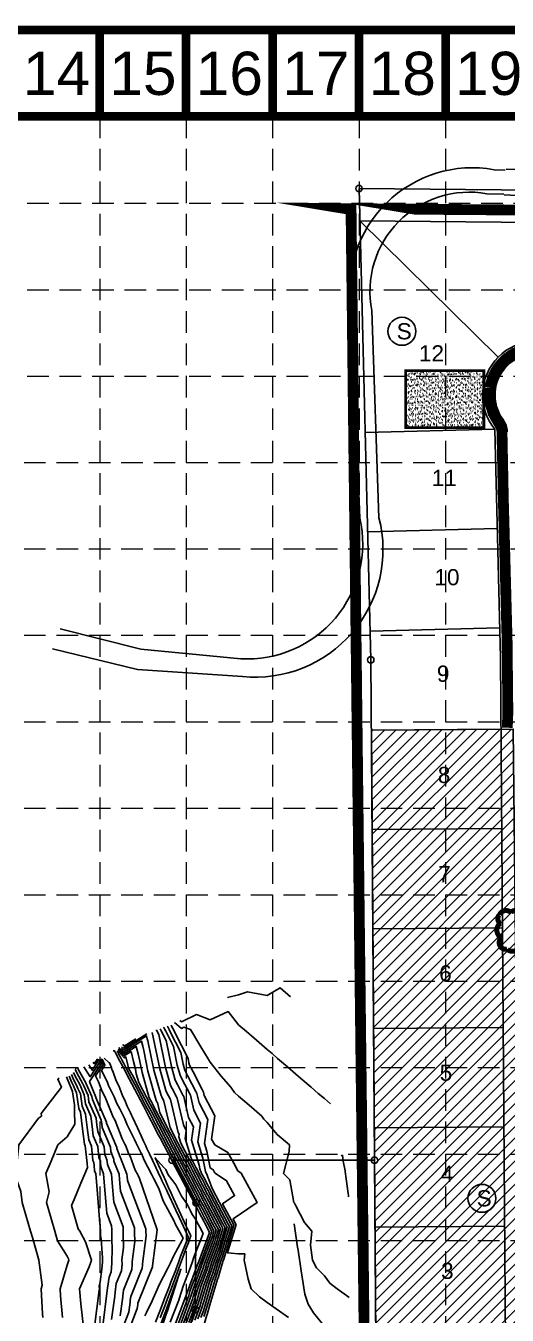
# Model space of a CAD drawing. Header units: feet. Extents: x 715 to 5843, y 11803 to 15011.
# Drawn here: x 1851 to 2297, y 13818 to 15011 of the extents above; entities that cross this region are included whole.
import ezdxf
from ezdxf.enums import TextEntityAlignment as Align

# ---------------------------------------------------------------- set-up
doc = ezdxf.new("R2010")
doc.units = ezdxf.units.FT
doc.header["$LTSCALE"] = 20
doc.header["$MEASUREMENT"] = 0
for name, pattern in [('DASHED', [1.1, 0.85, -0.25]), ('HIDDEN', [0.375, 0.25, -0.125]), ('PHANTOM', [2.5, 1.25, -0.25, 0.25, -0.25, 0.25, -0.25]), ('PROPERTY', [2.6, 2, -0.15, 0.1, -0.1, 0.1, -0.15])]:
    doc.linetypes.add(name, pattern=pattern)
for name, color, linetype in [('BASE', 7, 'CONTINUOUS'), ('BLOCKNO', 3, 'CONTINUOUS'), ('BOUNDARY', 6, 'PHANTOM'), ('CONTOURS', 1, 'CONTINUOUS'), ('CONTOURS-MIN', 1, 'CONTINUOUS'), ('EROSION BLANKET', 84, 'CONTINUOUS'), ('FUTLOTNUMBER', 1, 'CONTINUOUS'), ('GRID', 254, 'HIDDEN'), ('LEGEND', 7, 'CONTINUOUS'), ('LIMITS OF DISTURBANCE', 1, 'DASHED'), ('LL', 2, 'PROPERTY'), ('LOTNO', 2, 'CONTINUOUS'), ('PC', 7, 'CONTINUOUS'), ('PROPCURB', 3, 'CONTINUOUS'), ('PROPROW', 4, 'PHANTOM'), ('ROAD', 2, 'CONTINUOUS'), ('SCONTOUR', 3, 'CONTINUOUS'), ('SODDED LOT', 2, 'CONTINUOUS')]:
    doc.layers.add(name, color=color, linetype=linetype)
doc.styles.get("Standard").update_dxf_attribs({"font": 'ARIAL.TTF'})

msp = doc.modelspace()

# ---------------------------------------------------------------- hatches: boundary and pattern name
at = {"layer": 'BASE'}
h = msp.add_hatch(dxfattribs=at)
h.set_pattern_fill('AR-SAND', color=30, scale=2.109951751755241, style=0)
h.set_pattern_definition([(37.50000000000001, (3988.043803056651, 14480.89162761011), (-0.132912946292313, 4.06550518675295), [0, -3.207126662667967, 0, -3.58691797798391, 0, -3.428671596602268]), (7.499999999999999, (3988.043803056651, 14480.89162761011), (3.73414345949526, 5.954592034040652), [0, -1.730160436439298, 0, -2.890633899904681, 0, -1.107724669671502]), (327.5, (3985.44856240199, 14480.89162761011), (6.570689076416896, 0.01194032992359447), [0, -1.054975875877621, 0, -3.797913153159434, 0, -4.958386616624817]), (317.5, (3985.44856240199, 14480.89162761011), (6.342782095315347, 1.85185309570579), [0, -0.5274879379388103, 0, -2.489743067071185, 0, -2.848434864869576])])
h.paths.add_polyline_path([(2274.829602349449, 14639.13800899175), (2274.829602349449, 14691.88680278563), (2202.593250415204, 14691.88680278563), (2202.593250415204, 14639.13800899175)])
at = {"layer": 'SODDED LOT'}
h = msp.add_hatch(dxfattribs=at)
h.set_pattern_fill('ANSI31', color=256, scale=60, style=0)
h.set_pattern_definition([(45, (0, 0), (-5.303300858899106, 5.303300858899107), [])])
h.paths.add_polyline_path([(2310.016045337012, 13624.77469307207), (2302.108385268682, 14360.28947636358), (2170.877689987253, 14359.25300193796), (2176.286327649308, 13623.29682813518)])

# ---------------------------------------------------------------- linework, layer by layer
at = {"layer": 'BASE', "const_width": 7.999999999999829}
for points in [[(719.4546756610403, 11807.00815858408), (5839.454675660931, 11807.00815858408), (5839.454675660931, 15007.00815858401), (719.4546756610403, 15007.00815858401)], [(799.2799391231067, 11886.98720871671), (5759.678174787307, 11886.8484772601), (5759.574787228452, 14927.04643164136), (800.2879898951966, 14927.13852730703)]]:
    msp.add_lwpolyline(points, close=True, dxfattribs=at)
for points in [[(1919.454675661015, 14927.00815858401), (1919.454675661015, 15007.00815858401)], [(1999.454675661013, 14927.00815858401), (1999.454675661013, 15007.00815858401)], [(2079.454675661012, 14927.00815858401), (2079.454675661012, 15007.00815858401)], [(2159.45467566101, 14927.00815858401), (2159.45467566101, 15007.00815858401)], [(2239.454675661008, 14927.00815858401), (2239.454675661008, 15007.00815858401)]]:
    msp.add_lwpolyline(points, dxfattribs=at)
at = {"layer": 'BASE', "color": 30, "const_width": 2.637439689694052}
msp.add_lwpolyline([(2202.593250415204, 14639.13800899175), (2274.829602349449, 14639.13800899175), (2274.829602349449, 14691.88680278563), (2202.593250415204, 14691.88680278563)], close=True, dxfattribs=at)
at = {"layer": 'BOUNDARY', "color": 7, "linetype": 'Continuous'}
for p, q in [((2159.407843325054, 14860.39786620888), (4109.183067959902, 14842.23789932128)), ((1986.431575198767, 13961.40053198965), (2173.681510798633, 13961.24523277252)), ((2008.71375757198, 13921.86765012294), (1986.431575198767, 13961.40053198965)), ((2007.850455292529, 13823.11142343736), (2008.71375757198, 13921.86765012294)), ((1997.293087707463, 13789.5529015737), (2007.850455292529, 13823.11142343736))]:
    msp.add_line(p, q, dxfattribs=at)
msp.add_lwpolyline([(2173.681510798633, 13961.24523277252), (2170.245082065635, 14424.23247985127), (2159.407843325054, 14860.39786620888)], dxfattribs=at)
at = {"layer": 'CONTOURS', "color": 5}
for points, elevation in [([(2149.783810368046, 13927.38665437276), (2149.605326883329, 13928.29249982564), (2149.614140439365, 13928.6376190138), (2149.255098241899, 13930.43471025235), (2146.672829710305, 13950.84708221345), (2146.590963474306, 13951.42773800237), (2144.850833890718, 13960.31494329564), (2143.987015310403, 13965.89288966065), (2142.80026871275, 13965.2798645293)], 574), ([(2150.552268699366, 13778.77847104183), (2150.43471793671, 13778.92381717801), (2139.528422858954, 13792.40895171678), (2130.847377085944, 13803.14266736923), (2128.340465538311, 13806.2423487235), (2125.19094671452, 13810.13658455413), (2117.152508217671, 13820.07574573021), (2112.228905004329, 13827.99846707143), (2109.197550247346, 13837.19287949698), (2106.80024600757, 13852.95695881755), (2105.878428516454, 13859.01860247875), (2103.002780730574, 13877.92815056298), (2102.559306785561, 13880.84432546052), (2100.940518555575, 13891.48907619231), (2099.300218967417, 13902.27528029114)], 573)]:
    msp.add_lwpolyline(points, dxfattribs=dict(at, elevation=elevation))
at = {"layer": 'CONTOURS-MIN', "color": 5}
for points, elevation in [([(2095.916271271697, 14112.59778176101), (2086.366042372128, 14120.78058480325), (2074.443324406411, 14113.66396482679), (2056.268615297076, 14117.09594432718), (2048.001852556144, 14114.45644538331), (2037.869795680729, 14111.96614015577)], 576), ([(2007.446450504185, 13813.30622987576), (2012.031278118257, 13825.58902662677), (2013.744043206557, 13831.39385424661), (2018.254824491961, 13846.68159450442), (2022.090829088887, 13856.98527808798), (2024.975166848867, 13866.683158747), (2029.270402297396, 13878.23355342452), (2031.102226793552, 13884.34332173008), (2035.442909512761, 13898.821), (2033.54662399826, 13902.43586298554), (2021.165344572732, 13926.05362938078), (2020.002036154448, 13928.27123469732), (2019.336010342037, 13929.54087425236), (2017.830832949068, 13932.41018159727), (2016.690543669413, 13934.58552955862), (2015.573315397766, 13936.71688366888), (2014.886378878861, 13938.02736337139), (2013.188888472761, 13941.26569276744), (2010.784168115455, 13945.84979720186), (2007.182231378828, 13952.72202086087), (2005.840853213269, 13955.27908507625), (1994.403792354474, 13977.10231885317), (1992.601068524978, 13983.06253605898), (1992.937711223489, 13985.42779842677), (1992.081280756213, 13987.07355882147), (1985.028172453303, 14017.35467150285), (1984.602775675359, 14018.17790148009), (1981.715852544164, 14023.76468959606), (1980.610899266302, 14025.90300071864), (1974.982659989407, 14045.81629321346), (1968.145646135193, 14079.33164328206)], 568), ([(2010.23699786352, 13814.46107160998), (2013.728415052081, 13823.81461143959), (2015.675287840171, 13830.41286651252), (2020.802621061502, 13847.79019729923), (2023.81668132014, 13855.88610084211), (2027.08911764007, 13866.88886804062), (2030.505905246786, 13876.07701287221), (2032.580034570477, 13882.99495158855), (2037.494881670534, 13899.38766666667), (2035.951721950167, 13902.32937080946), (2021.935407741779, 13929.06602889775), (2021.160028993167, 13930.54412706005), (2020.716103501996, 13931.39037859052), (2019.712859181698, 13933.30285502713), (2018.422622361531, 13935.76426029199), (2017.158479061818, 13938.17588653363), (2016.381210691746, 13939.65869374266), (2014.460501041215, 13943.32286203501), (2013.133982557087, 13945.851596508), (2009.060191844649, 13953.62408196872), (2008.539306805477, 13954.61704318443), (2004.098058210252, 13963.09145873154), (1998.524246973276, 13981.51975323398), (1999.565106823854, 13988.83286783772), (1996.917123985838, 13993.92136649253), (1991.133904535479, 14018.75046485831), (1990.545686448552, 14019.88878744894), (1986.553788791162, 14027.61392780737), (1985.025912848168, 14030.57068099168), (1980.399722352101, 14046.93862129285), (1974.132526760851, 14077.66069655377), (1972.08450465141, 14081.67580870999), (1971.972395974729, 14081.89559584435)], 569), ([(2015.81809258219, 13816.77075507844), (2017.12268891973, 13820.26578106523), (2019.5377771074, 13828.45089104435), (2025.898214200582, 13850.00740288884), (2027.268385782645, 13853.68774635038), (2031.317019222477, 13867.30028662787), (2032.976911145568, 13871.76393176758), (2035.535650124327, 13880.29821130551), (2041.598825986079, 13900.521), (2040.761917853981, 13902.11638645731), (2023.486589921807, 13935.06973848827), (2023.500333941177, 13935.07906883523), (2023.491207338622, 13935.09593937439), (2023.471548043424, 13935.10892881663), (2021.543184766796, 13940.13311449935), (2020.326724913882, 13943.30249666435), (2019.770849324586, 13944.75078299658), (2018.77270239669, 13947.35136949662), (2017.445722254333, 13950.80870282861), (2014.99601101613, 13963.14153387526), (2010.370603869872, 13978.434187584), (2012.819898024586, 13995.64300665962), (2006.588810445088, 14007.61698183465), (2003.345368699831, 14021.54205156923), (2002.431507994939, 14023.31055938663), (1996.229661285157, 14035.31240422999), (1993.8559400119, 14039.90604153774), (1991.233847077488, 14049.18327745162), (1987.681643748991, 14066.59633827145), (1980.546832530884, 14080.58401307343), (1979.765713772114, 14082.11538297872), (1978.824265764971, 14083.96107562066), (1978.524783640824, 14084.54820517932)], 571), ([(2014.892663094399, 13805.19026421254), (2018.608639941524, 13817.92559681267), (2018.819825853555, 13818.49136587805), (2021.469021741013, 13827.46990331026), (2028.446010770122, 13851.11600568364), (2028.994238013897, 13852.58856910452), (2033.43097001368, 13867.5059959215), (2034.212414094959, 13869.60739121527), (2037.013457901252, 13878.94984116398), (2043.650798143851, 13901.08766666667), (2043.167015805888, 13902.00989428123), (2033.180855777585, 13921.05887836664), (2044.288681579973, 13928.59960323966), (2036.9126215924, 13942.23426171181), (2026.196641218328, 13949.31460751033), (2025.492021233254, 13950.58980389215), (2024.496243335591, 13952.39192758875), (2021.560380705877, 13954.13946751087), (2018.470783895233, 13969.69373973435), (2016.29378231817, 13976.89140475901), (2019.447293624952, 13999.04807607057), (2011.424653674713, 14014.4647895057), (2009.451100782007, 14022.93784492469), (2008.374418768132, 14025.02144535547), (2001.067597532154, 14039.1616424413), (1998.270953593766, 14044.57372181077), (1996.650909440182, 14050.30560553101), (1994.45620224306, 14061.06415913029), (1984.777996470621, 14080.03811525515), (1983.718427009147, 14082.11538297872), (1982.441374644529, 14084.6190221971), (1982.035134096034, 14085.41544981236)], 572), ([(2094.078172368203, 13815.6260212766), (2082.612139204944, 13823.85892999609), (2074.443324406411, 13829.77522036969), (2067.21161733527, 13834.98650916254), (2059.702017485909, 13842.27495744681), (2056.760545225808, 13851.10237232031), (2053.066711075247, 13868.92389361702), (2053.69225304271, 13874.65894196108), (2047.727848986666, 13874.78530332922), (2041.010819923846, 13875.30259848446), (2037.874438502674, 13875.54413903743), (2038.491265678177, 13877.60147102246), (2045.702770301624, 13901.65433333333), (2045.572113757794, 13901.90340210515), (2042.875121633362, 13907.048018245), (2065.07702921877, 13922.12013764408), (2050.334035846177, 13949.37258404924), (2047.35562258948, 13951.34050439363), (2043.435255538879, 13958.4354463258), (2037.894943111747, 13968.46210822995), (2026.038310526594, 13975.51963829787), (2022.974686458251, 13980.67242688156), (2026.074689225317, 14002.45314548153), (2016.260496904338, 14021.31259717676), (2015.556832864183, 14024.33363828015), (2014.317329541325, 14026.73233132432), (2005.905533779152, 14043.01088065261), (2002.685967175633, 14049.2414020838), (2002.067971802876, 14051.4279336104), (2001.23076073713, 14055.53197998913), (1989.009160410358, 14079.49221743687), (1987.671140246181, 14082.11538297872), (1986.058483524088, 14085.27696877354), (1985.545484551243, 14086.2826944454)], 573), ([(2150.265042074828, 13834.32374283754), (2147.703418854828, 13836.16305464169), (2139.191326392521, 13842.27495744681), (2132.505576202233, 13847.49490328109), (2127.326268106945, 13854.34641753594), (2120.128374464632, 13861.66952406754), (2116.306625285325, 13868.92389361702), (2114.497245251639, 13882.64314821984), (2115.631964364655, 13895.57282978723), (2108.997667516299, 13903.74935602522), (2100.884796256678, 13919.03835993066), (2099.579764628516, 13921.64174776921), (2099.232731816782, 13922.22176595745), (2095.348080430291, 13943.29054427996), (2089.619560720938, 13948.87070212766), (2094.776512468003, 13969.36342786769), (2095.098145417547, 13975.51963829787), (2083.793914606214, 13984.94359483098), (2074.443324406411, 13996.16113653237), (2071.450381754831, 13999.1521486755), (2069.435712954366, 14002.16857446809), (2057.892161609462, 14012.13648458134), (2048.001852556144, 14020.6768123098), (2044.284755496575, 14023.88654285675), (2040.799532717178, 14028.8175106383), (2031.73083037485, 14039.06775939849), (2021.560380705877, 14051.96095648072), (2020.139891325756, 14054.33625374238), (2019.69511542817, 14055.0799938832), (2013.016318091531, 14066.24806683533), (2003.52725142334, 14082.11538297872), (1997.431461781108, 14084.44608059082), (1995.11890885561, 14083.31994659864), (1988.823459985406, 14088.64999219421)], 574), ([(2001.865355785516, 13810.9965464073), (2008.637004250607, 13829.13785700113), (2009.881553939329, 13833.35582971479), (2013.159231352881, 13844.46438891481), (2018.639124626383, 13859.18363257971), (2020.74726526646, 13866.27174015975), (2026.799396398614, 13882.54663452914), (2028.146611239702, 13887.04006201313), (2031.338965197216, 13897.68766666667), (2028.736428094447, 13902.6488473377), (2019.625218234637, 13920.02883034683), (2017.686050477008, 13923.72544997185), (2016.575824022118, 13925.84186557604), (2014.066780483809, 13930.62483473756), (2013.226386285177, 13932.22806809188), (2012.402988069661, 13933.79887793939), (2011.896715253091, 13934.76470262885), (2010.645663335852, 13937.15135423231), (2006.084539232191, 13945.84619858958), (2003.426310447185, 13950.91789864517), (2000.443946028854, 13956.6031688599), (1988.797442382136, 13978.82604367923), (1986.478855849236, 13983.24598022241), (1986.095109253772, 13983.97751884586), (1984.484937083329, 13987.04700049597), (1975.015260642919, 14005.12403909644), (1972.816708288952, 14014.56308479193), (1972.716954128973, 14014.7561295424), (1972.039980050169, 14016.06621317345), (1971.780872102569, 14016.56764017258), (1964.14853526402, 14043.57163705469), (1960.199610240718, 14062.92944550333), (1959.237566627342, 14066.68299803344), (1958.105825318558, 14071.46082461477), (1942.235965155076, 14061.46512792317), (1939.340914332841, 14064.62661966346)], 566), ([(2004.655903144851, 13812.15138814153), (2010.334141184432, 13827.36344181395), (2011.812798572943, 13832.3748419807), (2015.707027922421, 13845.57299170962), (2020.364976857635, 13858.08445533384), (2022.861216057664, 13866.47744945337), (2028.034899348005, 13880.39009397683), (2029.624419016627, 13885.6916918716), (2033.390937354988, 13898.25433333333), (2031.141526046354, 13902.54235516162), (2020.395281403685, 13923.0412298638), (2018.844043315728, 13925.99834233459), (2017.955917182077, 13927.6913699142), (2015.948806716439, 13931.51750816742), (2014.958464977295, 13933.40679882525), (2013.988151733713, 13935.25788080414), (2013.391547065976, 13936.39603300012), (2011.917275904306, 13939.20852349988), (2008.434353673823, 13945.84799789572), (2005.304270913007, 13951.81995975302), (2003.142399621062, 13955.94112696808), (1989.436171020853, 13982.09419501897), (1988.641004149436, 13983.61002678243), (1988.509396993351, 13983.86091035752), (1987.957183155719, 13984.91359917718), (1984.709526498697, 13991.11317897481), (1978.922440371128, 14015.95887814739), (1978.659864902166, 14016.46701551124), (1976.877916297167, 14019.91545138476), (1976.195885684435, 14021.23532044561), (1969.565597626713, 14044.69396513407), (1964.062353770952, 14071.6711145551), (1963.538645104319, 14073.71443978833), (1962.922557929522, 14076.31535013534), (1942.235965155076, 14063.28581459905), (1939.596164471102, 14066.16856470289)], 567), ([(1952.785765800897, 14073.57202327553), (1942.235965155076, 14066.92718795082), (1940.816431550107, 14068.4773658381)], 569), ([(1962.957417030722, 14078.15799295948), (1942.235965155076, 14065.10650127494), (1941.441114973171, 14065.97450409739)], 568), ([(1923.720566246684, 14055.80560204741), (1928.177161538462, 14051.4950375), (1928.646087848284, 14051.4725616646), (1930.32592774869, 14046.95046910995), (1930.74689500414, 14045.09977343721), (1931.516040298599, 14043.6590062759), (1934.787260514132, 14034.61187895819), (1937.06490517583, 14030.13974465971), (1941.02889100895, 14020.25137891199), (1942.696042062264, 14016.88696939882), (1944.989223953317, 14011.31377327698), (1948.07523125826, 14005.01744027948), (1948.982486537449, 14002.87403438424), (1949.676984628749, 14001.2332709329), (1954.54633552819, 13991.24519165254), (1957.751322015175, 13983.87394245104), (1959.053369261926, 13981.18439657827), (1960.093420268082, 13978.80339547603), (1961.545706104207, 13975.7976511026), (1962.13154039418, 13974.46247952828), (1963.14606650008, 13972.15027889204), (1965.604361757627, 13967.0488575932), (1968.181138279994, 13961.21275396673), (1973.655105947171, 13949.81254163778), (1974.239222729565, 13948.50303391106), (1975.961395895988, 13944.91416468853), (1977.050076290956, 13942.47998511925), (1980.355260174521, 13935.58491912862), (1981.152254351274, 13933.81080601293), (1982.113701279544, 13931.67062023085), (1990.024458063956, 13915.14327504727), (1992.99184536393, 13908.59163982876), (1995.062466815946, 13904.01995603496), (2000.481215712874, 13892.66399716435), (2001.446713235294, 13890.54066176471), (2001.223047316149, 13889.92381146324), (2001.192573411735, 13889.83976720117), (2001.177103979622, 13889.79710391166), (2000.632455295628, 13888.38432478912), (2000.0198861485, 13886.69527292318), (1994.383810505655, 13872.09131468389), (1992.790885678817, 13867.7084884834), (1992.394587199048, 13866.61809970228), (1990.545299278288, 13861.84698611873), (1989.83640717711, 13859.8978974881), (1985.378708877079, 13848.41779725442), (1984.686376097852, 13846.51743777921), (1984.010969981244, 13844.66353969462), (1979.194397693839, 13832.3147110596), (1978.496518997645, 13830.40262304648), (1975.070281909422, 13821.64717634217), (1971.057335838201, 13811.3924465762)], 561), ([(1987.912618988842, 13805.22233773616), (2000.151319581484, 13838.00993293703), (2000.225330771259, 13838.26076838523), (2000.420248505179, 13838.92137494079), (2010.009863470121, 13864.67951880903), (2010.177511310443, 13865.24319369162), (2020.621881651659, 13893.3293372907), (2020.757572355078, 13893.78191272075), (2021.079104408353, 13894.85433333333), (2016.710938334913, 13903.18130821809), (2015.7749023894, 13904.96683276195), (2011.89608628341, 13912.36098815818), (2009.67535822232, 13916.59434388523), (2004.656649320661, 13926.16146758827), (2004.565992824587, 13926.33441442503), (2004.4771697494, 13926.50386361567), (2004.422556188666, 13926.60805077249), (2004.287600493579, 13926.86550789449), (1994.335467024032, 13945.83720205888), (1994.036508118078, 13946.40759310592), (1986.951678067818, 13959.91337831902), (1985.603799188551, 13962.48528698055), (1975.668114348237, 13981.42574742232), (1974.023670555876, 13984.56056128755), (1967.12370672138, 13997.71400708996), (1965.273343443729, 14001.24623848197), (1959.857746375898, 14011.57012746841), (1949.141786608323, 14031.99823126525), (1946.793466107887, 14036.4854152375), (1944.295496140316, 14041.24745237115), (1943.543029140086, 14042.68574095746), (1941.984274487387, 14045.65731395297), (1940.745009009067, 14048.02671648543), (1936.696268592504, 14055.74523730158), (1936.229698511699, 14056.63832270196), (1935.362863682512, 14058.29757511084), (1934.635247037299, 14059.68472972556), (1933.834117750441, 14061.21876760204), (1933.178614457831, 14062.46845783132), (1932.050957312737, 14062.59189762182)], 561), ([(1990.703166348177, 13806.37717947039), (2001.848456515309, 13836.23551774985), (2002.156575404873, 13837.27978065114), (2002.968045074719, 13840.02997773559), (2011.735715701373, 13863.58034156317), (2012.291462101647, 13865.44890298524), (2021.85738460105, 13891.17279673839), (2022.235380132003, 13892.43354257922), (2023.131076566125, 13895.421), (2019.11603628682, 13903.07481604201), (2016.544965558448, 13907.97923227893), (2013.05407912213, 13914.63388052092), (2011.055451382279, 13918.44384822339), (2006.53867555329, 13927.05414101812), (2006.298071516705, 13927.5131451584), (2006.062333413452, 13927.96286648041), (2005.917388001551, 13928.23938114377), (2005.559213062034, 13928.92267716205), (1996.685281465664, 13945.83900136502), (1995.914468583899, 13947.30965421377), (1989.650131660025, 13959.2513364272), (1986.242527827268, 13965.75343832029), (1977.830262648437, 13981.78979398234), (1976.437958295455, 13984.44395279921), (1970.59595279377, 13995.58060577116), (1966.140070253045, 14004.08661557991), (1961.958842415447, 14012.057395437), (1953.685355904991, 14027.82935099331), (1948.254156925784, 14038.20731643926), (1946.771875636028, 14041.03308241562), (1945.043039599997, 14044.33763283109), (1944.235667984914, 14045.87678697864), (1941.400486439505, 14051.29748694262), (1939.92871299187, 14054.10327660149), (1938.873860433746, 14056.12242325913), (1936.914062807071, 14059.87377106321), (1936.858299701804, 14059.98007985825), (1936.238197219809, 14061.16747958297), (1935.592853168215, 14062.23408435588)], 562), ([(1993.493713707511, 13807.53202120462), (2003.545593449133, 13834.46110256267), (2004.087820038487, 13836.29879291706), (2005.51584164426, 13841.1385805304), (2013.461567932625, 13862.4811643173), (2014.40541289285, 13865.65461227887), (2023.092887550441, 13889.01625618608), (2023.713187908928, 13891.0851724377), (2025.183048723898, 13895.98766666667), (2021.521134238726, 13902.96832386593), (2017.315028727495, 13910.9916317959), (2014.212071960849, 13916.90677288365), (2012.435544542239, 13920.29335256156), (2008.42070178592, 13927.94681444798), (2008.030150208823, 13928.69187589177), (2007.647497077504, 13929.42186934516), (2007.412219814436, 13929.87071151504), (2006.830825630488, 13930.97984642962), (1999.035095907295, 13945.84080067116), (1997.792429049721, 13948.21171532162), (1992.348585252232, 13958.58929453537), (1986.881256465985, 13969.02158966003), (1979.992410948637, 13982.15384054236), (1978.852246035034, 13984.32734431087), (1974.06819886616, 13993.44720445236), (1967.006797062362, 14006.92699267786), (1964.059938454996, 14012.54466340559), (1958.228925201658, 14023.66047072137), (1949.714847743681, 14039.92921764103), (1949.248255131741, 14040.8187124601), (1946.543050059906, 14045.98952470472), (1946.48706148244, 14046.09626000431), (1945.932463075587, 14047.15661946134), (1945.763103007563, 14048.00020374631), (1943.655627485666, 14056.89724805306), (1942.235965155076, 14056.00306789553), (1937.354896839055, 14061.33335676175), (1936.388735537199, 14062.93019840523)], 563), ([(1996.284261066846, 13808.68686293884), (2005.242730382958, 13832.68668737549), (2006.019064672101, 13835.31780518297), (2008.0636382138, 13842.2471833252), (2015.187420163878, 13861.38198707144), (2016.519363684054, 13865.86032157249), (2024.328390499832, 13886.85971563377), (2025.190995685853, 13889.73680229617), (2027.235020881671, 13896.55433333333), (2023.926232190633, 13902.86183168986), (2018.085091896543, 13914.00403131288), (2015.370064799569, 13919.17966524639), (2013.815637702199, 13922.14285689971), (2010.302728018549, 13928.83948787784), (2009.762228900941, 13929.87060662514), (2009.232660741557, 13930.88087220991), (2008.907051627321, 13931.50204188631), (2008.102438198943, 13933.03701569718), (2001.384910348927, 13945.8425999773), (1999.670389515542, 13949.11377642947), (1995.04703884444, 13957.92725264355), (1987.519985104702, 13972.28974099976), (1982.154559248837, 13982.51788710237), (1981.266533774613, 13984.21073582253), (1977.54044493855, 13991.31380313357), (1967.873523871678, 14009.7673697758), (1966.161034494545, 14013.03193137419), (1962.772494498325, 14019.49159044943), (1955.626728931364, 14033.14575933971), (1953.314410538632, 14041.32698089591), (1952.47412318025, 14045.44610739981), (1950.635409673388, 14052.62011452367), (1948.47236009663, 14061.75177357363), (1942.235965155076, 14057.82375457141), (1937.695230356735, 14062.78238792235), (1936.796434855401, 14064.26788944549)], 564), ([(1897.276587817798, 14046.01163954873), (1897.110855241265, 14044.87992678868), (1898.25005729269, 14042.0177820039), (1903.902291085698, 14032.09551972297), (1904.473045874587, 14030.65356666667), (1908.680215514044, 14021.06876095144), (1909.520490372165, 14015.35872751831), (1916.08405410802, 14000.1609014843), (1916.90187247064, 13993.740664324), (1917.661674871593, 13987.77587821495), (1923.507744495851, 13973.77518621357), (1924.280161202174, 13966.50657972275), (1926.215756800027, 13961.78107802921), (1926.367045213424, 13960.24238464288), (1926.643715492959, 13957.42848290543), (1930.27336307159, 13948.46624201189), (1930.930643269341, 13940.43843130914), (1932.402744311845, 13922.45865868705), (1941.069085480064, 13899.61797465017), (1941.125285089161, 13897.31529826308), (1941.22771037204, 13893.11860928041), (1941.53304907872, 13880.60791318774), (1940.051739820239, 13869.16592560896), (1940.225131536004, 13865.26567924411), (1939.67276736162, 13859.05705935129), (1934.844839124757, 13847.05780050186), (1933.806941674783, 13839.18199128841), (1933.327582764569, 13835.54450347908), (1930.487451494429, 13813.99292145588)], 566), ([(1917.916985495992, 14054.72603046293), (1918.455482478719, 14053.58095360538), (1912.552293921379, 14044.53692235981), (1909.272740618976, 14049.54986433903)], 566), ([(1919.708894767415, 14055.11185687351), (1921.415006092927, 14051.48392829095), (1910.048703034879, 14034.07008507637), (1910.406475815765, 14033.35426601909), (1915.882949780836, 14019.57007511372), (1915.965752105088, 14019.4051272836), (1917.448371428568, 14015.62993571429), (1925.714097898727, 13996.49077930572), (1925.776464028987, 13996.00117750007), (1925.834405911531, 13995.54630800281), (1935.173862554528, 13973.17933936865), (1935.292082336353, 13972.06686592461), (1938.494081697006, 13964.24960625618), (1938.520945747151, 13963.97638284561), (1938.570073661816, 13963.47672265564), (1944.70699551779, 13948.32357876863), (1944.853158508942, 13946.53839061184), (1945.180517666249, 13942.54013027224), (1962.178962665892, 13897.73966559874), (1962.197810589015, 13896.96740635673), (1962.232161430394, 13895.5599433407), (1962.334564286262, 13891.36417326386), (1958.967716603039, 13865.35783518792), (1959.034834306076, 13863.8480999844), (1958.821021238587, 13861.44482307811), (1948.204588609814, 13835.05890412481), (1947.756225064399, 13831.65661641128), (1947.549145780685, 13830.08525025114), (1946.322231382008, 13820.7751361108), (1935.654767255445, 13793.0714206598)], 564), ([(1916.736678972695, 14055.1377720214), (1916.975720671615, 14054.62946626259), (1914.355263608612, 14050.61477228403), (1913.384722741157, 14052.09828683872)], 567), ([(1920.739473648808, 14055.01850086441), (1922.894767900031, 14050.43541563374), (1915.594723267405, 14039.25131891885), (1918.337647920867, 14033.76337281303), (1921.81329308798, 14025.01523362559), (1924.485115931605, 14019.69278181637), (1930.586256814678, 14004.15745507391), (1931.742676716114, 14001.87358455833), (1933.694855885502, 13998.01812994314), (1940.188199267951, 13981.18559831674), (1942.840087809879, 13976.00481756388), (1943.515973679042, 13974.68439385575), (1945.821737934148, 13968.53712085606), (1946.503527617248, 13967.21130700849), (1947.643418987511, 13964.99466483732), (1952.34462962744, 13952.21070033985), (1954.36137957962, 13948.33069795382), (1955.050788706761, 13947.00435154417), (1956.420548505627, 13944.3690861846), (1972.325514285716, 13897.87684047619), (1972.733901258805, 13896.80051107304), (1972.734073338942, 13896.79346040356), (1972.734386959571, 13896.78061037084), (1972.735321890033, 13896.74230330192), (1968.425704994439, 13863.4537899774), (1968.439685691113, 13863.13931035454), (1968.395148177071, 13862.63870494152), (1954.884463352342, 13829.05945593629), (1954.730866759207, 13827.89392897272), (1954.659927288743, 13827.35562363716), (1954.239621325798, 13824.16624343827), (1941.347233759245, 13790.68433692419)], 563), ([(1921.770052530201, 14054.92514485532), (1924.374529707135, 14049.38690297653), (1921.140743499931, 14044.43255276133), (1926.26882002597, 14034.17247960696), (1927.743636395124, 14030.46039213746), (1933.004479758121, 14019.98043634913), (1935.469715245559, 14013.70321057637), (1938.011250626272, 14008.68380740535), (1942.301675256917, 14000.21043687526), (1944.739160909462, 13993.89180378922), (1951.543836429735, 13980.59805806518), (1953.278141607226, 13977.20988592254), (1954.052631638104, 13975.145060065), (1955.934360945131, 13971.48583371634), (1959.080444042927, 13965.36793454587), (1960.544516644871, 13961.38669362763), (1967.272587196344, 13948.44263491333), (1969.572521921129, 13944.01781655137), (1974.142171497857, 13935.22631949848), (1978.062856211555, 13923.76565749047), (1988.453003735501, 13904.86976286613), (1989.201580277869, 13902.45988472945), (1996.616504854369, 13889.27290291262), (1995.659130174152, 13887.4550845414), (1987.824765736754, 13872.57955890297), (1984.985068705027, 13866.36946162233), (1982.762559644966, 13862.05987761152), (1978.413750762948, 13853.62726531725), (1974.770567137041, 13846.56290450775), (1966.745208082044, 13828.50065609925), (1964.658311027324, 13824.3186229323), (1962.719541894263, 13820.43343041685), (1961.132492849636, 13817.25306666714)], 562), ([(1881.823194786214, 14037.31269920606), (1880.580235681853, 14036.22190233096), (1884.060448721503, 14028.8175106383), (1865.244656684885, 14004.51998750672), (1865.555205637189, 14002.16857446809), (1862.911549604274, 14000.08645336623), (1844.675449547204, 13975.51963829787), (1842.596780477173, 13955.04547601045), (1840.641581580085, 13948.87070212766), (1846.525920869141, 13932.35650894113), (1847.664172293966, 13922.22176595745), (1851.129654946817, 13910.34742853521), (1855.44156843245, 13895.57282978723), (1857.139374529934, 13889.75536523797), (1862.911549604274, 13869.97723867987), (1863.149094113051, 13869.16330194073), (1863.300058733427, 13868.92389361702), (1866.270926832163, 13845.66069292419), (1865.253680387226, 13842.27495744681), (1866.419204822139, 13819.16119815848), (1866.777374834644, 13815.6260212766)], 571), ([(1891.290404162471, 14038.93949046311), (1893.63504094273, 14033.04879712698), (1895.284168521964, 14030.15382197642), (1896.780471617162, 14026.37356666667), (1897.989658140616, 14023.61878877702), (1900.110828147025, 14009.20451523676), (1901.638988421959, 14005.66608475217), (1903.589985133121, 13990.3498945599), (1905.402578311687, 13976.12023353316), (1906.008567407835, 13974.66895648094), (1907.762279500907, 13958.16615041996), (1907.798269454557, 13958.07828568876), (1908.128114598539, 13954.72356386862), (1908.087572306865, 13954.62644934784), (1905.617614320506, 13948.70994151683), (1901.983641648317, 13940.00516682373), (1895.72513775008, 13925.01362140928), (1893.390139886656, 13919.42039544324), (1899.648678217226, 13897.64819574875), (1901.027389219897, 13895.57282978723), (1906.19628229585, 13885.89930956966), (1911.83656366591, 13868.92389361702), (1909.606178030172, 13862.68702376013), (1900.767201601661, 13842.27495744681), (1902.159485250425, 13828.53296678232), (1904.355510649794, 13806.85795784008)], 569), ([(1893.325488026354, 14040.68112383957), (1895.17337972605, 14036.03845875262), (1898.156876043209, 14030.8010545586), (1899.344663036304, 14027.80023333333), (1901.553177265092, 14022.76877950182), (1903.247382222072, 14011.25591933061), (1906.454010317313, 14003.83102366288), (1908.027280912294, 13991.48015114793), (1909.488943831656, 13980.00544842709), (1911.841626437174, 13974.37103305848), (1913.268240067996, 13960.94629352089), (1913.937431903047, 13959.31254980224), (1914.213144679696, 13956.50838644016), (1914.717357324103, 13951.38024315523), (1915.839730625391, 13948.60890525514), (1917.00812802974, 13934.33847200643), (1919.624970957442, 13902.37718710187), (1919.959208294237, 13901.49628370159), (1920.052759589308, 13897.66319016942), (1920.070523357665, 13896.93535218978), (1920.139003107379, 13891.83694533616), (1920.695302690503, 13888.27300547716), (1921.938374592696, 13871.03824875659), (1922.20493449141, 13867.34248908437), (1921.403512103251, 13860.51250773123), (1920.034479531695, 13848.84516841836), (1918.849429435943, 13844.86751393821), (1919.182268852459, 13841.58235278689), (1919.106019748453, 13841.00375670703), (1914.652671606851, 13807.21070680096)], 568), ([(1895.360571890238, 14042.42275721603), (1896.71171850937, 14039.02812037826), (1901.029583564453, 14031.44828714078), (1901.908854455445, 14029.2269), (1905.116696389568, 14021.91877022663), (1906.383936297118, 14013.30732342446), (1911.269032212666, 14001.99596257359), (1912.464576691467, 13992.61040773597), (1913.575309351625, 13983.89066332102), (1917.674685466513, 13974.07310963603), (1918.774200635085, 13963.72643662182), (1920.076594351537, 13960.54681391573), (1920.29009494656, 13958.37538554152), (1920.680536408531, 13954.40436303033), (1923.05654684849, 13948.53757363351), (1923.96938564954, 13937.38845165778), (1926.013857634644, 13912.41792289446), (1930.514146887151, 13900.55712917588), (1930.589022339235, 13897.48924421625), (1930.725484842863, 13891.89794225027), (1931.132291474949, 13875.22978314968), (1930.59375142884, 13871.06997081949), (1930.820280150967, 13865.97446887397), (1930.098640423136, 13857.86317748788), (1928.164964382228, 13853.05724869038), (1926.832299979975, 13842.94467872697), (1926.216801256511, 13838.27413009306), (1922.57006155064, 13810.60181412842)], 567), ([(1976.457561347124, 13804.96035612205), (1981.022285254713, 13818.92492420863), (1982.238466085494, 13822.03365724473), (1986.239786199768, 13834.47320489065), (1989.320481456789, 13844.05065791561), (1992.528954274977, 13854.02535360419), (1992.701302537218, 13854.45924849409), (1994.568007999998, 13860.364488), (1992.380331982032, 13854.3495042711), (1992.320692998382, 13854.19591345718), (1988.737637155601, 13844.36091166998), (1985.2421825058, 13834.76636326318), (1984.976930274241, 13834.08630405155), (1980.240797187712, 13821.109975425), (1979.960062667105, 13820.39258311678), (1979.631255155389, 13819.55234451954), (1974.505459310254, 13805.54697684295)], 559)]:
    msp.add_lwpolyline(points, dxfattribs=dict(at, elevation=elevation))
at = {"layer": 'EROSION BLANKET', "const_width": 10}
msp.add_lwpolyline([(2296.5948852999, 14361.45913653323), (2297.155169414153, 14375.32075934726), (2296.45787244829, 14441.33218961766), (2295.057165424712, 14494.95845878914), (2292.957426021789, 14572.31432296444), (2291.694606080673, 14635.96680655554), (2290.854183171349, 14639.88726355113), (2288.472987102966, 14643.80772392999), (2283.52424678847, 14652.36542393195), (2280.553212383758, 14662.41225937248), (2280.625297284355, 14675.91724509743, -0.5672006164534196), (2349.1196404362, 14704.62060328277, 0.1037156623767258), (2358.754199398612, 14702.10559658176), (2447.842824819518, 14701.34316689693)], format="xyb", dxfattribs=at)
at = {"layer": 'GRID', "color": 252, "linetype": 'HIDDEN', "lineweight": 0, "ltscale": 4}
for p, q in [((1919.454675661015, 14927.00815858401), (1919.454675661015, 12126.65482714469)), ((1999.454675661013, 14927.00815858401), (1999.454675661013, 12126.65482714469)), ((2079.454675661012, 14927.00815858401), (2079.454675661011, 12126.65482714469)), ((2159.45467566101, 14927.00815858401), (2159.45467566101, 12126.65482714469)), ((2239.454675661008, 14927.00815858401), (2239.454675661008, 12126.65482714469)), ((802.4002784230856, 14846.74527794186), (5762.40027842298, 14846.74527794186)), ((802.4002784230856, 14766.74527794186), (5762.40027842298, 14766.74527794186)), ((802.4002784230856, 14686.74527794186), (5762.40027842298, 14686.74527794186)), ((799.4546756610386, 14607.00815858402), (5759.454675660932, 14607.00815858402)), ((799.4546756610386, 14527.00815858402), (5759.454675660932, 14527.00815858402)), ((799.4546756610386, 14447.00815858402), (5759.454675660932, 14447.00815858402)), ((799.4546756610386, 14367.00815858402), (5759.454675660932, 14367.00815858402)), ((799.4546756610386, 14287.00815858402), (5759.454675660932, 14287.00815858402)), ((799.4546756610386, 14207.00815858403), (5759.454675660932, 14207.00815858403)), ((799.4546756610386, 14127.00815858403), (5759.454675660932, 14127.00815858403)), ((799.4546756610386, 14047.00815858403), (5759.454675660932, 14047.00815858403)), ((799.4546756610386, 13967.00815858403), (5759.454675660932, 13967.00815858403)), ((799.4546756610386, 13887.00815858403), (5759.454675660932, 13887.00815858403))]:
    msp.add_line(p, q, dxfattribs=at)
at = {"layer": 'LEGEND', "color": 170, "ltscale": 100, "const_width": 4.651067647175674}
msp.add_lwpolyline([(2291.104180325132, 14167.04660917778, 0.5205670505517462), (2291.104180325132, 14167.04660917778, 0.7651954600696135), (2296.521777552976, 14156.58776114687, 0.4178788784126488), (2306.051163230961, 14156.63278956214, 0.6649002420699669), (2307.747359939352, 14168.67604116918, 0.744833174426672), (2308.728972172574, 14182.24841076244, 0.9756416855879776), (2299.905902220758, 14190.59424515305, 0.5205670505517462), (2289.418855326914, 14188.36943143684, 0.5205670505517462), (2290.208800723085, 14180.66560723772, 0.5402640007904789), (2291.104180325132, 14167.04660917778)], format="xyb", close=True, dxfattribs=at)
at = {"layer": 'LIMITS OF DISTURBANCE', "ltscale": 6, "const_width": 10}
msp.add_lwpolyline([(2147.083199591056, 14841.79638349936), (4325.796401548665, 14824.59676967892), (4322.547261144617, 14276.01355089746, 0.2288230158700783), (4530.433293695969, 13838.95596919749, -0.1810008629272708), (4660.460709187348, 13495.45515232142), (4695.225881320133, 12495.4457747586, -0.2788495123888431), (4681.888813530095, 12465.44696727583), (4515.121086810279, 12446.45589125871, 0.03318738711546079), (4191.305204227072, 12362.92848196223, -0.03038759993857386), (3906.77275659467, 12323.04850509179), (2834.184374769102, 12313.74897621649), (2788.122896282526, 12341.3763227813), (2766.936106288689, 12383.06476756865), (2741.205965939269, 12424.44253592739), (2621.625628149137, 12595.67654025486), (2453.199385386484, 12924.80951399171), (2440.440875403991, 13153.42072410656), (2304.853241283388, 13448.83082128187), (2166.249326503021, 13622.50732959285), (2152.050523984013, 14840.97474547093)], format="xyb", close=True, dxfattribs=at)
at = {"layer": 'LL', "color": 7, "linetype": 'Continuous'}
for p, q in [((2160.153447017023, 14830.38962055131), (2288.152965730503, 14704.36239345849)), ((2284.976879157583, 14637.75194262951), (2165.013903308596, 14634.77126729403)), ((2287.262077434606, 14545.77977026528), (2167.299101585619, 14542.7990949298)), ((2289.547261858474, 14453.80815544773), (2169.584286009487, 14450.82748011225)), ((2290.723877384359, 14360.17010781169), (2170.727182677123, 14359.27945673618)), ((2291.40670987558, 14268.17264186947), (2171.410015168344, 14267.28199079397)), ((2292.089542366802, 14176.17517592726), (2172.092847659565, 14175.28452485175)), ((2292.772374858023, 14084.17770998504), (2172.775680150786, 14083.28705890954)), ((2293.455207349244, 13992.18024404283), (2173.458512642007, 13991.28959296732)), ((2176.189842606898, 13623.29972919846), (2173.681510798633, 13961.24523277252)), ((2294.138039840465, 13900.18277810061), (2174.141345133229, 13899.29212702511))]:
    msp.add_line(p, q, dxfattribs=at)
at = {"layer": 'LOTNO', "color": 7}
for centre in [(2199.100375527357, 14728.30579724887), (2273.110776771785, 13926.01663112457)]:
    msp.add_circle(centre, 12.93865437529371, dxfattribs=at)
at = {"layer": 'PC', "color": 7}
for centre in [(2159.407843325054, 14860.39786620888), (2170.245082065635, 14424.23247985127), (1986.431575198767, 13961.40053198965), (2173.681510798633, 13961.24523277252), (2008.71375757198, 13921.86765012294), (2007.850455292529, 13823.11142343736)]:
    msp.add_circle(centre, 3, dxfattribs=at)
at = {"layer": 'PROPCURB', "color": 7}
for centre, radius, start, end in [((2323.781733674693, 14669.28261445721), 38.50000000000035, 54.73308362330727, 216.1565999796976), ((2276.548397932044, 14634.76795098467), 20, 1.423314023733983, 36.15659997970037)]:
    msp.add_arc(centre, radius, start, end, dxfattribs=at)
at = {"layer": 'PROPROW', "color": 7, "linetype": 'Continuous'}
for p, q in [((2160.153447017023, 14830.38962055131), (3000.850030850037, 14822.55947585974)), ((2290.234019292831, 14426.16828990067), (2284.976879157583, 14637.75194262951)), ((2295.912254462537, 13661.14428569411), (2290.234019292831, 14426.16828990067))]:
    msp.add_line(p, q, dxfattribs=at)
msp.add_arc((2323.781733674693, 14669.28261445721), 50.00000000000035, 51.7942883164794, 219.0953952865302, dxfattribs=at)
at = {"layer": 'ROAD', "color": 7}
for p, q in [((2293.453065704715, 14855.27297136709), (2277.694192059025, 14855.6056275633)), ((2353.491, 14851.223), (2293.625, 14854.5995)), ((2171.19386713559, 14747.5376928014), (2177.863150432172, 14555.7938373345)), ((1954.403001145023, 14415.50338971577), (1875.915457924182, 14434.40908687713)), ((2051.478549325878, 14408.92845447761), (1954.403001145023, 14415.50338971577))]:
    msp.add_line(p, q, dxfattribs=at)
msp.add_lwpolyline([(1882.801835052828, 14452.94810548767), (1957.502785150143, 14434.33072155333), (2050.041231301796, 14425.33857031808, 0.4981529474431406), (2160.19697453945, 14555.36997140358), (2152.374639966949, 14747.63048706355, -0.5187678222990468), (2284.616128584693, 14877.80972591776), (2294.746744623931, 14877.56487619144)], format="xyb", dxfattribs=at)
msp.add_lwpolyline([(2295.69, 14878.473), (2559.941, 14868.009), (2767.395, 14864.116), (2982.335, 14859.6045), (3084.29, 14857.548), (3286.36, 14852.5445), (3590.621, 14848.893), (3689.5, 14848.778), (3740.364, 14848.1475), (3895.331, 14849.4195), (4056.233, 14847.504), (4273.0185, 14846.545)], dxfattribs=at)
for centre, radius, start, end in [((2261.510926187991, 14765.04244789095), 91.99775870432893, 79.8684190479069, 190.9687581732017), ((2063.629182680749, 14526.28491216852), 117.9837957207882, 264.0888786081038, 14.48402051837033)]:
    msp.add_arc(centre, radius, start, end, dxfattribs=at)
at = {"layer": 'SCONTOUR', "color": 5}
for points, elevation in [([(2132.883800748443, 14013.53259164553), (2127.326268106945, 14018.24241144446), (2121.714557681459, 14023.16176977102), (2115.048367564659, 14028.8175106383), (2107.450034275904, 14035.43426064024), (2100.884796256678, 14040.98241021145), (2093.188715029714, 14047.70998080921), (2084.07659342533, 14055.46644680851), (2078.916534941998, 14059.97475492062), (2074.443324406411, 14063.74436025235), (2064.669148870898, 14072.26451758676), (2053.134559725621, 14082.11538297872), (2050.389424087394, 14084.52168780541), (2048.001852556144, 14086.52807717845), (2038.19841771761, 14098.88396488045), (2021.560380705877, 14091.23819953638), (2008.953399787368, 14096.05842169743), (1995.11890885561, 14089.3214989092), (1993.74446763408, 14090.48517040114)], 575), ([(2013.027545222855, 13815.61591334421), (2015.425551985906, 13822.04019625241), (2017.606532473785, 13829.43187877844), (2023.350417631042, 13848.89880009403), (2025.542533551392, 13854.78692359625), (2029.203068431274, 13867.09457733425), (2031.741408196177, 13873.92047231989), (2034.057842347402, 13881.64658144703), (2039.546853828306, 13899.95433333333), (2038.356819902074, 13902.22287863338), (2022.705470910827, 13932.07842841473), (2022.318021831887, 13932.81701942279), (2022.096196661955, 13933.23988292868), (2021.594885414328, 13934.19552845699), (2020.154701053649, 13936.94299102536), (2018.74364272587, 13939.63488939837), (2017.876042504631, 13941.29002411393), (2015.73211360967, 13945.38003130257), (2015.483796998719, 13945.85339581414), (2013.79232406603, 13949.0805986099), (2012.176494366903, 13953.29050477149), (2011.521238137027, 13956.58932801617), (2004.447425421574, 13979.97697040899), (2006.19250242422, 13992.23793724867), (2001.752967215463, 14000.76917416359), (1997.239636617655, 14020.14625821377), (1996.488597221746, 14021.59967341778), (1991.391725038159, 14031.46316601868), (1989.440926430034, 14035.23836126471), (1985.816784714794, 14048.06094937223), (1980.907085254921, 14072.12851741261), (1976.315668591147, 14081.12991089171), (1975.813000535081, 14082.11538297872), (1975.510078710247, 14082.70925601147)], 570), ([(1999.074808426181, 13809.84170467307), (2006.939867316783, 13830.91227218831), (2007.950309305715, 13834.33681744888), (2010.61143478334, 13843.35578612001), (2016.91327239513, 13860.28280982557), (2018.633314475257, 13866.06603086612), (2025.563893449223, 13884.70317508146), (2026.668803462778, 13888.38843215465), (2029.286993039443, 13897.121), (2026.33133014254, 13902.75533951378), (2018.85515506559, 13917.01643082985), (2016.528057638289, 13921.45255760912), (2015.195730862158, 13923.99236123788), (2012.184754251179, 13929.7321613077), (2011.494307593059, 13931.04933735851), (2010.817824405609, 13932.33987507465), (2010.401883440206, 13933.13337225758), (2009.374050767397, 13935.09418496475), (2003.734724790559, 13945.84439928344), (2001.548349981364, 13950.01583753732), (1997.745492436647, 13957.26521075173), (1988.158713743419, 13975.5578923395), (1984.316707549036, 13982.88193366239), (1983.680821514193, 13984.09412733419), (1981.01269101094, 13989.18040181477), (1968.740250680994, 14012.60774687375), (1968.262130534094, 14013.51919934278), (1967.316063794992, 14015.32271017749), (1965.320994787141, 14019.13489921807), (1958.731472901326, 14042.4493089753), (1956.336866710484, 14054.18777645157), (1954.936488150365, 14059.65155627855), (1953.289092707594, 14066.6062990942), (1942.235965155076, 14059.64444124729), (1938.035563874416, 14064.23141908295), (1937.204134173603, 14065.60558048575)], 565), ([(1899.450273653441, 14047.15303119903), (1899.311520798669, 14046.20555074875), (1899.78839607601, 14045.00744362954), (1906.774998606942, 14032.74275230515), (1907.037237293729, 14032.08023333333), (1912.24373463852, 14020.21875167625), (1912.657044447212, 14017.41013161215), (1920.899076003373, 13998.32584039501), (1921.339168249813, 13994.87092091203), (1921.748040391562, 13991.66109310889), (1929.34080352519, 13973.47726279111), (1929.786121769263, 13969.28672282368), (1932.354919248516, 13963.01534214269), (1932.443995480287, 13962.10938374425), (1932.606894577387, 13960.45260278054), (1937.49017929469, 13948.39491039026), (1937.891900889141, 13943.48841096049), (1938.791630989047, 13932.49939447965), (1951.624024072978, 13898.67882012446), (1951.661547839089, 13897.14135230991), (1951.729935901217, 13894.33927631055), (1951.933806682491, 13885.9860432258), (1949.509728211639, 13867.26188039844), (1949.62998292104, 13864.55688961425), (1949.246894300103, 13860.2509412147), (1941.524713867285, 13841.05835231334), (1940.781583369591, 13835.41930384985), (1940.438364272627, 13832.81487686511), (1938.404841438219, 13817.38402878334)], 565), ([(1919.097292019288, 14054.31428890446), (1919.935244285823, 14052.53244094817), (1910.749324234147, 14038.45907243559), (1904.795479713251, 14047.55978658307)], 565), ([(1888.781756655118, 14038.38764401753), (1892.09670215941, 14030.05913550133), (1892.41146100072, 14029.50658939424), (1894.21628019802, 14024.9469), (1894.42613901614, 14024.46879805221), (1896.185705839417, 14012.51177554744), (1896.249695331661, 14006.67921407032), (1896.382634004587, 13994.5620217729), (1889.353021454541, 13982.97814084168), (1880.74263917884, 13975.51963829787), (1874.488456167298, 13960.53844308375), (1869.617537243432, 13948.87070212766), (1872.659227587926, 13932.04592589322), (1870.100643090518, 13922.22176595745), (1874.490587247631, 13907.24271854447), (1877.847967369192, 13895.57282978723), (1880.46288038285, 13886.61293514501), (1889.353021454541, 13872.5144412981), (1890.600027791475, 13870.1806841794), (1891.017611220054, 13868.92389361702), (1889.353021454541, 13864.26916953421), (1882.744846006529, 13842.27495744681), (1883.064439390155, 13835.93703408974), (1885.122270145539, 13815.6260212766)], 570), ([(1984.528255264317, 13811.32999568495), (1992.557812514985, 13831.85469831026), (1994.182851948389, 13836.9067198634), (1995.434001851918, 13840.79637087673), (1996.737045522921, 13844.84735239464), (2003.264279750902, 13861.27997283348), (2004.206517004329, 13864.26069837578), (2004.712116777452, 13865.86014071629), (2006.79873306228, 13872.46105830318), (2014.321326640171, 13891.05459883491), (2014.867113184691, 13892.82879289412), (2014.880876673806, 13892.87353401291), (2014.90800927261, 13892.96173423714), (2015.107938461538, 13893.61164615385), (2012.129461753891, 13899.44391259367), (2010.813341850505, 13901.48695919856), (2008.205410457363, 13906.60276094438), (2004.852997929645, 13911.71102481041), (2003.50111192612, 13914.37643947331), (2000.376148535747, 13920.53770101461), (1995.286031508667, 13927.94826011844), (1990.040309693553, 13938.39116431199), (1988.090310341869, 13940.9451468773), (1986.254455487542, 13943.34963038974), (1982.972894097797, 13947.64760647325), (1980.542808707665, 13952.57886638194), (1978.816964415554, 13954.52824446019), (1970.840482722516, 13963.53785130889), (1975.352655019891, 13953.31829797185), (1976.00512755717, 13951.95944349626), (1977.53414554641, 13948.53160007255), (1977.796654804835, 13947.98455206568), (1980.583571385988, 13941.75328765191), (1981.272780298966, 13940.31550352137), (1983.23349973942, 13935.95093201387), (1985.598796423144, 13930.68576949261), (1987.853178534477, 13925.97585963884), (1994.570314105473, 13911.1452300224), (1999.257482851367, 13900.79652366008), (2001.636117704588, 13895.81166828568), (2003.724286764706, 13891.21933823529), (2003.240544195393, 13889.88522014143), (2003.174635518403, 13889.70344999323), (2003.14117837453, 13889.61117822753), (2002.887710742817, 13888.95370160298), (2001.547439989776, 13885.25814033139), (1998.885747475366, 13878.36127648684), (1994.895430396293, 13867.38218573017), (1993.902692656516, 13864.6507341872), (1992.982890181781, 13862.27766829944), (1991.108369579571, 13857.1237008796), (1988.849700937731, 13851.3068553558), (1986.712006626726, 13845.4391747246), (1984.626576243522, 13839.7149514789), (1982.08566398404, 13833.20050755557), (1979.368658092678, 13825.75629923574), (1977.515172288263, 13821.01987972947), (1975.344295496795, 13815.47239554787)], 560)]:
    msp.add_lwpolyline(points, dxfattribs=dict(at, elevation=elevation))
at = {"layer": 'SODDED LOT'}
msp.add_lwpolyline([(2310.016045337012, 13624.77469307207), (2302.108385268682, 14360.28947636358), (2170.877689987253, 14359.25300193796), (2176.286327649308, 13623.29682813518), (2310.016045337012, 13624.77469307207)], close=True, dxfattribs=at)

# ---------------------------------------------------------------- texts
at = {"layer": 'BASE'}
for s, p in [('14', (1879.454675661016, 14967.00815858401)), ('15', (1959.454675661014, 14967.00815858401)), ('16', (2039.454675661012, 14967.00815858401)), ('17', (2119.454675661011, 14967.00815858401)), ('18', (2199.454675661009, 14967.00815858401)), ('19', (2279.454675661007, 14967.00815858401))]:
    msp.add_text(s, height=39.99999999999915, dxfattribs=at).set_placement(p, align=Align.MIDDLE_CENTER)
at = {"layer": 'BLOCKNO', "color": 7}
for p in [(2188.40584559739, 14720.8487428346), (2262.416246841818, 13918.5595767103)]:
    msp.add_text(' S', height=15, dxfattribs=at).set_placement(p)
at = {"layer": 'FUTLOTNUMBER', "color": 7}
for s, p in [('5', (2234.038915301487, 14034.80479663525)), ('4', (2234.981881344193, 13941.20998834272)), ('3', (2235.344555316325, 13851.43434442932))]:
    msp.add_text(s, height=15, dxfattribs=at).set_placement(p)
at = {"layer": 'LOTNO', "color": 7}
for s, p in [('12', (2214.785025920052, 14700.3754304947)), ('11', (2226.711439547978, 14585.18861057896)), ('10', (2229.124363248486, 14493.2795459291)), ('9', (2231.417637607731, 14404.03015514548)), ('8', (2232.280715438221, 14310.29912620384)), ('7', (2232.618066144512, 14218.54885772007)), ('6', (2233.562192443189, 14126.67879768899))]:
    msp.add_text(s, height=15, dxfattribs=at).set_placement(p)

doc.saveas('drawing.dxf')
